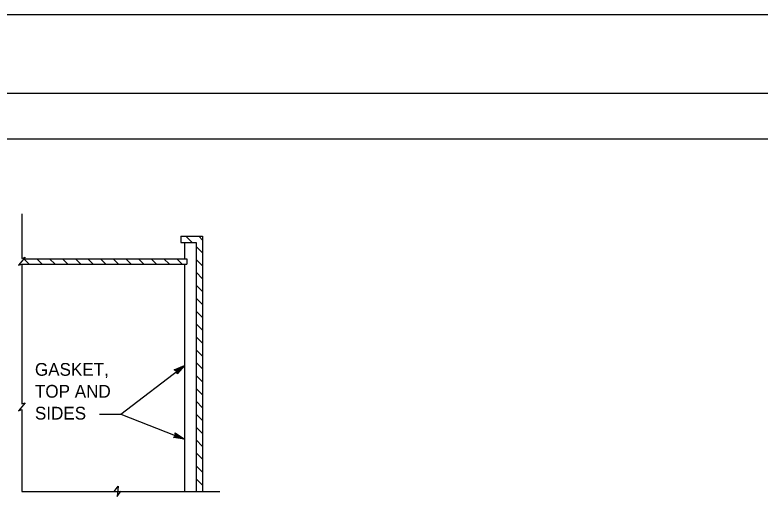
# Model space of a CAD drawing. Extents: x -894 to 866, y -472 to 714.
# Drawn here: x 19.5 to 428.5, y 448.1 to 713.6 of the extents above; entities that cross this region are included whole.
import ezdxf

# ---------------------------------------------------------------- set-up
doc = ezdxf.new("R2010")
doc.units = 0
for name, color, linetype in [('56 Stage 3 Anno', 7, 'Continuous'), ('57 Undefined', 7, 'Continuous'), ('59 Sndwall Anno', 7, 'Continuous'), ('60 Nongeo Data', 7, 'Continuous'), ('border_PLOTTING-ELEMENTS', 7, 'Continuous'), ('border_rw_22x34_Cut_Lines', 7, 'Continuous'), ('border_SHEET', 7, 'Continuous')]:
    doc.layers.add(name, color=color, linetype=linetype)

msp = doc.modelspace()

# ---------------------------------------------------------------- linework, layer by layer
at = {"layer": '56 Stage 3 Anno'}
for p, q in [((106.93, 518.9), (112.55, 521.38)), ((107.31, 518.74), (111.44, 520.56)), ((107.71, 518.59), (110.33, 519.74)), ((110.33, 519.74), (108.42, 517.57)), ((111.44, 520.55), (108.49, 517.18)), ((112.55, 521.38), (108.51, 516.75)), ((112.55, 521.38), (112.55, 521.38)), ((108.37, 518.3), (106.93, 518.9)), ((106.93, 518.9), (106.93, 518.9)), ((108.06, 518.42), (109.21, 518.93)), ((108.51, 516.75), (108.37, 518.3)), ((109.21, 518.93), (108.4, 517.99)), ((108.51, 516.75), (108.51, 516.75)), ((77.71, 494.7), (112.55, 480.91)), ((106.48, 481.85), (107.71, 482.8)), ((107.71, 482.8), (107.45, 484.34)), ((107.45, 484.34), (107.45, 484.34)), ((107.45, 484.34), (112.55, 480.91)), ((108.7, 482.42), (107.47, 482.61)), ((107.53, 483.93), (111.27, 481.41)), ((107.61, 483.51), (109.98, 481.92)), ((107.65, 483.12), (108.7, 482.42)), ((112.55, 480.91), (106.48, 481.85)), ((106.48, 481.85), (106.48, 481.85)), ((111.26, 481.41), (106.83, 482.1)), ((109.98, 481.92), (107.12, 482.36)), ((112.55, 480.91), (112.55, 480.91))]:
    msp.add_line(p, q, dxfattribs=at)
msp.add_lwpolyline([(66.03, 494.7), (77.71, 494.7), (112.55, 521.38)], dxfattribs=at)
at = {"layer": '59 Sndwall Anno'}
for points in [[(116.82, 588.81), (113.32, 592.31)], [(122.55, 590.14), (120.39, 592.31)], [(122.55, 583.07), (119.05, 586.57)], [(27.44, 576.84), (24.44, 579.84)], [(34.56, 576.84), (31.56, 579.84)], [(41.58, 576.84), (38.58, 579.84)], [(48.6, 576.84), (45.6, 579.84)], [(55.73, 576.84), (52.73, 579.84)], [(62.54, 576.84), (59.54, 579.84)], [(69.46, 576.84), (66.46, 579.84)], [(76.38, 576.84), (73.38, 579.84)], [(83.4, 576.84), (80.4, 579.84)], [(90.32, 576.84), (87.32, 579.84)], [(97.24, 576.84), (94.24, 579.84)], [(104.31, 576.84), (101.31, 579.84)], [(111.38, 576.84), (108.38, 579.84)], [(122.55, 576), (119.05, 579.5)], [(122.55, 568.93), (119.05, 572.43)], [(122.55, 561.86), (119.05, 565.36)], [(122.55, 554.79), (119.05, 558.29)], [(122.55, 547.72), (119.05, 551.22)], [(122.55, 540.65), (119.05, 544.15)], [(122.55, 533.58), (119.05, 537.08)], [(122.55, 526.51), (119.05, 530.01)], [(122.55, 519.43), (119.05, 522.93)], [(122.55, 512.36), (119.05, 515.86)], [(122.55, 505.29), (119.05, 508.79)], [(122.55, 498.22), (119.05, 501.72)], [(122.55, 491.15), (119.05, 494.65)], [(122.55, 484.08), (119.05, 487.58)], [(122.55, 477.01), (119.05, 480.51)], [(122.55, 469.94), (119.05, 473.44)], [(122.55, 462.87), (119.05, 466.37)], [(122.55, 455.79), (119.05, 459.29)]]:
    msp.add_lwpolyline(points, dxfattribs=at)
at = {"layer": '60 Nongeo Data'}
for p, q in [((23.29, 604.45), (23.29, 580.11)), ((110.55, 592.31), (122.55, 592.31)), ((110.55, 592.31), (110.55, 588.81)), ((122.55, 592.31), (122.55, 452.34)), ((110.55, 588.81), (119.05, 588.81)), ((112.55, 588.81), (112.55, 579.84)), ((119.05, 588.81), (119.05, 452.47)), ((25.2, 580.68), (21.55, 576.28)), ((23.29, 580.07), (25.15, 580.7)), ((21.52, 576.28), (23.29, 576.95)), ((23.29, 576.98), (23.29, 500.25)), ((23.29, 576.84), (113.96, 576.84)), ((24.5, 579.84), (113.96, 579.84)), ((112.55, 576.84), (112.55, 452.34)), ((113.96, 579.84), (113.96, 576.84)), ((25.19, 500.86), (21.55, 496.46)), ((23.29, 500.25), (25.15, 500.87)), ((21.51, 496.46), (23.29, 497.13)), ((23.29, 497.13), (23.29, 452.34)), ((74.04, 452.31), (76.16, 455.17)), ((76.21, 455.18), (75.74, 449.49)), ((23.29, 452.34), (74.05, 452.34)), ((60.93, 452.34), (131.91, 452.34)), ((75.72, 449.47), (77.68, 452.36))]:
    msp.add_line(p, q, dxfattribs=at)
at = {"layer": 'border_PLOTTING-ELEMENTS'}
for points in [[(-894.04, -472.44), (865.96, -472.44), (865.96, 713.57), (-894.04, 713.57)], [(-864.04, 670.57), (835.96, 670.57), (835.96, -429.44), (-864.04, -429.44)]]:
    msp.add_lwpolyline(points, close=True, dxfattribs=at)
at = {"layer": 'border_rw_22x34_Cut_Lines'}
msp.add_lwpolyline([(-864.04, 670.57), (835.96, 670.57), (835.96, -429.44), (-864.04, -429.44)], close=True, dxfattribs=at)
at = {"layer": 'border_SHEET'}
msp.add_line((-814.04, 645.56), (810.96, 645.56), dxfattribs=at)

# ---------------------------------------------------------------- texts
at = {"layer": '57 Undefined'}
for s, p in [('GASKET, ', (30.53, 515.7)), ('TOP AND', (30.53, 503.7)), ('SIDES', (30.53, 491.7))]:
    msp.add_text(s, height=7, dxfattribs=at).set_placement(p)

doc.saveas('drawing.dxf')
